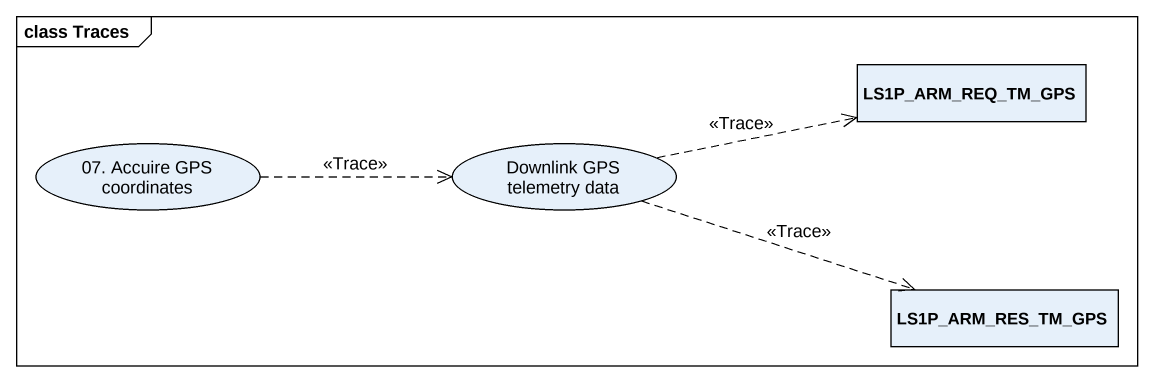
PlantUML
@startuml
mainframe class Traces
allowmixing
hide circle
hide empty members
class LS1P_ARM_REQ_TM_GPS
usecase "07. Accuire GPS coordinates" as u07_Accuire_GPS_coordinates
usecase "Downlink GPS telemetry data" as Downlink_GPS_telemetry_data
class LS1P_ARM_RES_TM_GPS
u07_Accuire_GPS_coordinates .right.> Downlink_GPS_telemetry_data : <<Trace>>
Downlink_GPS_telemetry_data .right.> LS1P_ARM_REQ_TM_GPS : <<Trace>>
Downlink_GPS_telemetry_data .right.> LS1P_ARM_RES_TM_GPS : <<Trace>>
@enduml
